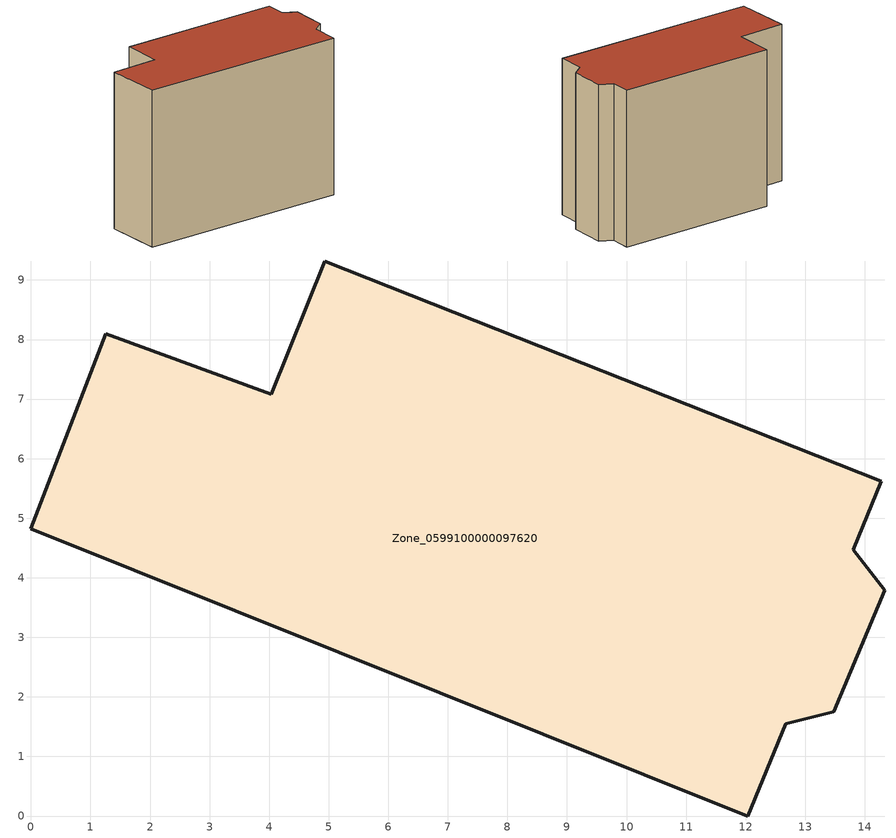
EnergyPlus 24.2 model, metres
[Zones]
Zone_0599100000097620
 floor ground (C_G): 1.26,8.1 4.04,7.08 4.94,9.32 14.28,5.62 13.8,4.47 14.33,3.79 13.48,1.75 12.67,1.55 12.03,0 0,4.82 z0
 wall outside (C_F): 14.28,5.62 4.94,9.32 4.04,7.08 1.26,8.1 0,4.82 12.03,0 12.67,1.55 13.48,1.75 14.33,3.79 13.8,4.47 14.28,5.62 z0:9.62
 roof outside (C_R): 4.04,7.08 1.26,8.1 0,4.82 12.03,0 12.67,1.55 13.48,1.75 14.33,3.79 13.8,4.47 14.28,5.62 4.94,9.32 z9.62
[BUILDING]
Pand.0599100000097620: North Axis=0; Terrain=City; Loads Convergence Tolerance Value=0.04; Temperature Convergence Tolerance Value=0.4; Solar Distribution=FullExterior; Maximum Number of Warmup Days=25; Minimum Number of Warmup Days=1
[Site:Location]
Rotterdam.The.Hague.AP_ZH_NLD Design_Conditions: Latitude=51.96; Longitude=4.45; Time Zone=1; Elevation=-4.5
[SITE:GROUNDTEMPERATURE:BUILDINGSURFACE]
18, 18, 18, 18, 18, 18, 18, 18, 18, 18, 18, 18
[MATERIAL] Thermal Absorptance=0.9; Solar Absorptance=0.7; Visible Absorptance=0.7
Name | Roughness | Thickness | Conductivity | Density | Specific Heat
G.TI.1946 | MediumSmooth | 0.15 | 1 | 540 | 1210
F.TI.1946 | Rough | 0.3 | 0.857143 | 1920 | 840
R.TI.1946 | MediumRough | 0.2 | 0.1 | 1500 | 1000
[CONSTRUCTION]
C_G: G.TI.1946
C_F: F.TI.1946
C_R: R.TI.1946
[ZONE]
Zone_0599100000097620: Type=1; Multiplier=1; Ceiling Height=Autocalculate; Volume=Autocalculate; Floor Area=autocalculate; Part of Total Floor Area=Yes
[ZONEINFILTRATION:DESIGNFLOWRATE]
Infil_Zone_0599100000097620: Zone or ZoneList or Space or SpaceList=Zone_0599100000097620; Schedule=AlwaysOn; Design Flow Rate Calculation Method=Flow/Area; Flow Rate per Floor Area=0.003; Constant Term Coefficient=1; Temperature Term Coefficient=0; Velocity Term Coefficient=0; Velocity Squared Term Coefficient=0
[HVACTEMPLATE:ZONE:IDEALLOADSAIRSYSTEM]
Zone_0599100000097620: Maximum Heating Supply Air Temperature=50; Minimum Cooling Supply Air Temperature=13; Maximum Heating Supply Air Humidity Ratio=0.0156; Minimum Cooling Supply Air Humidity Ratio=0.0077; Heating Limit=NoLimit; Cooling Limit=NoLimit; Dehumidification Control Type=ConstantSensibleHeatRatio; Cooling Sensible Heat Ratio=0.7; Dehumidification Setpoint=60; Humidification Control Type=None; Humidification Setpoint=30; Outdoor Air Method=None; Outdoor Air Flow Rate per Person=0.00944; Outdoor Air Flow Rate per Zone Floor Area=0; Outdoor Air Flow Rate per Zone=0; Demand Controlled Ventilation Type=None; Outdoor Air Economizer Type=NoEconomizer; Heat Recovery Type=None; Sensible Heat Recovery Effectiveness=0.7; Latent Heat Recovery Effectiveness=0.65
[ZONECONTROL:THERMOSTAT]
ThermostatControl_Zone_0599100000097620: Zone or ZoneList=Zone_0599100000097620; Control Type Schedule=DualSetpointControlType; Control 1=Thermostat_Zone_0599100000097620; Temperature Difference Between Cutout And Setpoint=0
[THERMOSTATSETPOINT:DUALSETPOINT]
Thermostat_Zone_0599100000097620: Heating Setpoint Temperature Schedule=HeatingSetpoint_Zone_0599100000097620; Cooling Setpoint Temperature Schedule=CoolingSetpoint_Zone_0599100000097620
[SCHEDULE:COMPACT]
HeatingSetpoint_Zone_0599100000097620: Through: 12/31, For: AllDays, Until: 24:00, 21
CoolingSetpoint_Zone_0599100000097620: Through: 12/31, For: AllDays, Until: 24:00, 24
DualSetpointControlType: Through: 12/31, For: AllDays, Until: 24:00, 4
AlwaysOn: Through: 12/31, For: AllDays, Until: 24:00, 1
